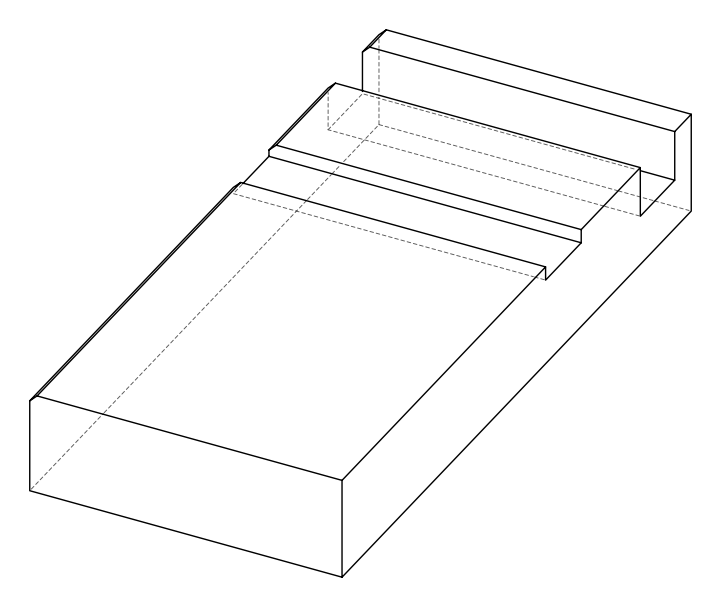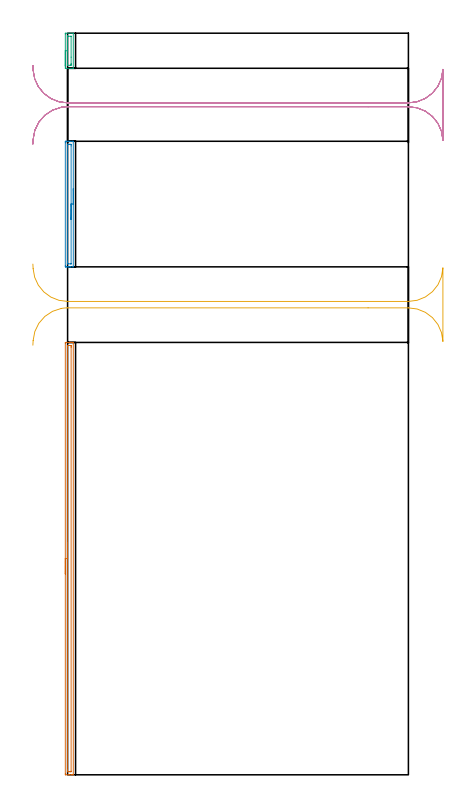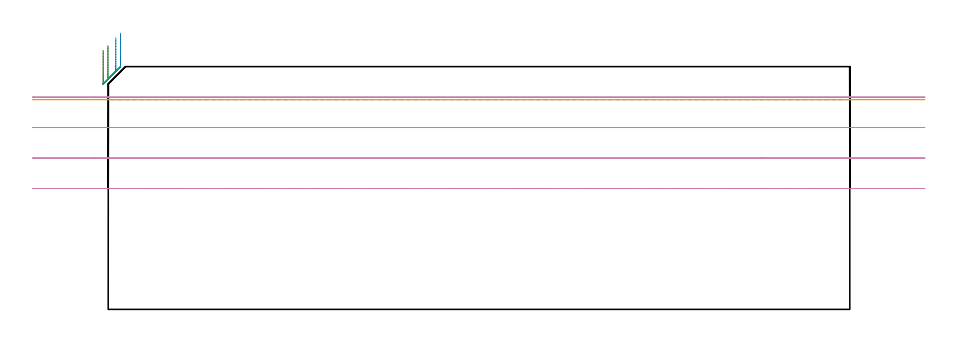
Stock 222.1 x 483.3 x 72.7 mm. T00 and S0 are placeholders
(PLAN: 5 operations, 1 tool changes, 13.7 min)
(1 AREA_MILL | FG_CHAMFER_SURFACE | UGT0205_001 | 4.7 min | 3855 mm3)
(2 AREA_MILL_1 | FG_CHAMFER_SURFACE_1 | UGT0205_001 | 1.5 min | 1200 mm3)
(3 AREA_MILL_2 | FG_CHAMFER_SURFACE_2 | UGT0205_001 | 0.55 min | 355 mm3)
(4 MILL_RECTANGULAR_SLOT | SLOT_RECTANGULAR | UGT0201_009 | Follow Part, ap 11.25, ae 75% | 5.5 min | 385341 mm3)
(5 MILL_RECTANGULAR_SLOT_1 | SLOT_RECTANGULAR_1 | UGT0201_009 | Follow Part, ap 11.25, ae 75% | 1.41 min | 107927 mm3)
(TOOL UGT0205_001 | Chamfer Mill 20 x 3 x 45 deg. | D20 FL50 Z2)
(TOOL UGT0201_009 | End Mill 45 mm | D45 FL63 Z6)
(OP 1 AREA_MILL)
G17 G21 G94 G90
T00 M6
G54
G17 G0 G90 X-1.5 Y130.9 S1061 M3
G43 Z82.7 H0
Z77.5
G94 G1 Y130.938 Z76.628 F250.
Y131.052 Z75.764
Y131.241 Z74.912
Y131.503 Z74.08
Y131.837 Z73.274
Y132.24 Z72.5
Y132.709 Z71.764
Y133.24 Z71.072
Y133.829 Z70.429
Y134.472 Z69.84
Y135.164 Z69.308
Y135.9 Z68.84
Y136.674 Z68.437
Y137.48 Z68.103
Y138.312 Z67.841
Y139.164 Z67.652
Y140.028 Z67.538
Y140.9 Z67.5
X-1.499 Y281.18 Z67.501
X-1.496 Y281.588 Z67.502
X-1.492 Y281.79 Z67.505
X-1.095 Y281.8 Z67.901
X0.661 Z69.655
X1.198 Z70.195
X1.539 Z70.535
X2.077 Z71.073
X2.417 Z71.412
X3.099 Z72.098
X3.386 Z72.385
X3.545 Y281.798 Z72.537
X3.697 Y281.79 Z72.688
X3.7 Y281.627 Z72.7
Y0.173
X3.698 Y0.01 Z72.689
X3.545 Y0.002 Z72.537
X3.386 Y0. Z72.385
X3.099 Z72.098
X2.417 Z71.412
X1.198 Z70.195
X0.661 Z69.655
X-1.095 Y0.001 Z67.901
X-1.321 Y0.004 Z67.675
X-1.492 Y0.01 Z67.505
X-1.496 Y0.212 Z67.501
X-1.499 Y0.62
X-1.5 Y140.9 Z67.5
X-0.086 Z68.914
X-0.085 Y279.393 Z68.915
X-0.081 Y279.772 Z68.919
X-0.079 Y279.787 Z68.921
X-0.05 Y279.792 Z68.95
X0.021 Y279.797 Z69.021
X0.127 Y279.799 Z69.127
X0.261 Y279.8 Z69.261
X1.139 Z70.139
X2.017 Z71.017
X2.21 Y279.798 Z71.21
X2.242 Y279.795 Z71.242
X2.272 Y279.791 Z71.272
X2.279 Y279.751 Z71.279
X2.284 Y279.528 Z71.284
X2.285 Y279.393 Z71.285
X2.286 Y278.633 Z71.286
X2.285 Y2.407 Z71.285
X2.281 Y2.029 Z71.281
X2.279 Y2.013 Z71.279
X2.25 Y2.008 Z71.25
X2.179 Y2.003 Z71.179
X2.073 Y2.001 Z71.073
X1.939 Y2. Z70.939
X1.061 Z70.061
X0.183 Z69.183
X-0.01 Y2.002 Z68.99
X-0.042 Y2.005 Z68.958
X-0.072 Y2.009 Z68.928
X-0.079 Y2.049 Z68.921
X-0.084 Y2.272 Z68.916
X-0.085 Y2.407 Z68.915
X-0.086 Y3.167 Z68.914
Y140.9
Y141.772 Z68.952
Y142.637 Z69.066
Y143.488 Z69.255
Y144.32 Z69.517
Y145.126 Z69.851
Y145.9 Z70.254
Y146.636 Z70.723
Y147.328 Z71.254
Y147.971 Z71.843
Y148.56 Z72.486
Y149.092 Z73.178
Y149.56 Z73.914
Y149.963 Z74.688
Y150.297 Z75.494
Y150.559 Z76.326
Y150.748 Z77.178
Y150.862 Z78.043
Y150.9 Z78.914
G0 Z82.7
M5
M2
(OP 2 AREA_MILL_1)
G17 G21 G94 G90
T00 M6
G54
G17 G0 G90 X3.7 Y381.95 S1061 M3
G43 Z82.7 H0
G94 G1 Y381.912 Z81.828 F250.
Y381.798 Z80.963
Y381.609 Z80.112
Y381.347 Z79.28
Y381.013 Z78.474
Y380.61 Z77.7
Y380.142 Z76.964
Y379.61 Z76.272
Y379.021 Z75.629
Y378.378 Z75.039
Y377.686 Z74.508
Y376.95 Z74.04
Y376.176 Z73.637
Y375.37 Z73.303
Y374.538 Z73.041
Y373.687 Z72.852
Y372.822 Z72.738
Y371.95 Z72.7
Y331.1
X3.694 Y331.01 Z72.692
X3.518 Y331. Z72.516
X1.934 Z70.932
X1.539 Z70.535
X1.342 Z70.339
X0.661 Z69.658
X0.464 Z69.461
X-0.217 Z68.776
X-0.755 Z68.239
X-1.095 Y331.001 Z67.899
X-1.32 Y331.004 Z67.675
X-1.49 Y331.01 Z67.504
X-1.494 Y331.14 Z67.502
X-1.499 Y331.544 Z67.501
X-1.5 Y331.953 Z67.5
Y411.877
X-1.499 Y412.356 Z67.501
X-1.494 Y412.76 Z67.502
X-1.49 Y412.89 Z67.505
X-1.095 Y412.9 Z67.899
X-0.755 Z68.239
X-0.217 Z68.776
X0.464 Z69.461
X0.661 Z69.658
X1.342 Z70.339
X1.539 Z70.535
X1.934 Z70.932
X2.901 Z71.899
X3.295 Z72.294
X3.52 Y412.899 Z72.518
X3.694 Y412.89 Z72.692
X3.7 Y412.8 Z72.7
Y371.95
X2.286 Z71.286
X2.285 Y333.131 Z71.285
X2.284 Y333.037 Z71.284
X2.282 Y333.015 Z71.282
X2.28 Y333.011 Z71.28
X2.262 Y333.008 Z71.262
X2.172 Y333.003 Z71.172
X1.855 Y333. Z70.855
X0.661 Z69.661
X0.097 Y333.002 Z69.097
X-0.025 Y333.009 Z68.975
X-0.079 Y333.013 Z68.921
X-0.083 Y333.184 Z68.917
X-0.084 Y333.32 Z68.916
X-0.086 Y334.075 Z68.914
X-0.085 Y410.769 Z68.915
X-0.084 Y410.863 Z68.916
X-0.082 Y410.885 Z68.918
X-0.08 Y410.889 Z68.92
X-0.061 Y410.893 Z68.939
X0.028 Y410.897 Z69.028
X0.345 Y410.9 Z69.345
X1.539 Z70.539
X2.103 Y410.898 Z71.103
X2.224 Y410.891 Z71.224
X2.279 Y410.887 Z71.279
X2.283 Y410.716 Z71.283
X2.284 Y410.58 Z71.284
X2.286 Y409.825 Z71.286
Y371.95
Y371.078 Z71.324
Y370.214 Z71.438
Y369.362 Z71.626
Y368.53 Z71.889
Y367.724 Z72.223
Y366.95 Z72.625
Y366.214 Z73.094
Y365.522 Z73.625
Y364.879 Z74.215
Y364.29 Z74.858
Y363.759 Z75.55
Y363.29 Z76.286
Y362.887 Z77.059
Y362.553 Z77.865
Y362.291 Z78.697
Y362.102 Z79.549
Y361.988 Z80.414
Y361.95 Z81.286
G0 Z82.7
M5
M2
(OP 3 AREA_MILL_2)
G17 G21 G94 G90
T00 M6
G54
G17 G0 G90 X-1.5 Y461.85 S1061 M3
G43 Z82.7 H0
Z77.5
G94 G1 Y461.888 Z76.628 F250.
Y462.002 Z75.764
Y462.191 Z74.912
Y462.453 Z74.08
Y462.787 Z73.274
Y463.19 Z72.5
Y463.658 Z71.764
Y464.19 Z71.072
Y464.779 Z70.429
Y465.422 Z69.84
Y466.114 Z69.308
Y466.85 Z68.84
Y467.624 Z68.437
Y468.43 Z68.103
Y469.262 Z67.841
Y470.114 Z67.652
Y470.978 Z67.538
Y471.85 Z67.5
Y482.859
X-1.498 Y483.097 Z67.502
X-1.491 Y483.3 Z67.506
X-1.097 Z67.903
X3.7 Z72.7
Y460.401
X-1.323 Y460.4 Z67.675
X-1.492 Y460.41 Z67.505
X-1.499 Y460.519 Z67.499
X-1.5 Y471.85 Z67.5
X-0.086 Z68.914
X-0.085 Y480.965 Z68.915
X-0.083 Y481.097 Z68.917
X-0.079 Y481.275 Z68.921
X0.257 Y481.291 Z69.257
X0.46 Y481.299 Z69.46
X2.215 Y481.3 Z71.215
X2.259 Y481.298 Z71.259
X2.271 Y481.295 Z71.271
X2.279 Y481.29 Z71.279
X2.282 Y481.275 Z71.282
X2.285 Y481.23 Z71.285
X2.286 Y467.7 Z71.286
Y463.483
X2.285 Y462.735 Z71.285
X2.283 Y462.603 Z71.283
X2.279 Y462.425 Z71.279
X1.943 Y462.409 Z70.943
X1.74 Y462.401 Z70.74
X-0.015 Y462.4 Z68.985
X-0.059 Y462.402 Z68.941
X-0.071 Y462.405 Z68.929
X-0.079 Y462.41 Z68.921
X-0.082 Y462.425 Z68.918
X-0.085 Y462.47 Z68.915
X-0.086 Y471.85 Z68.914
Y472.722 Z68.952
Y473.586 Z69.066
Y474.438 Z69.255
Y475.27 Z69.517
Y476.076 Z69.851
Y476.85 Z70.254
Y477.586 Z70.723
Y478.278 Z71.254
Y478.921 Z71.843
Y479.51 Z72.486
Y480.041 Z73.179
Y480.51 Z73.914
Y480.913 Z74.688
Y481.247 Z75.494
Y481.509 Z76.326
Y481.698 Z77.178
Y481.812 Z78.043
Y481.85 Z78.914
G0 Z82.7
M5
M2
(OP 4 MILL_RECTANGULAR_SLOT)
G17 G21 G94 G90
T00 M6
G54
G17 G0 G90 X-22.625 Y411.066 S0 M3
G43 Z82.7 H0
Z63.575
G94 G1 X-22.47 Y414.062 F250.
G2 X-4.157 Y435.013 R22.5 F500.
X0. Y435.4 R22.5 F417.
G1 X195.819
X222.1 F500.
G2 X244.59 Y413.571 R22.5
G1 Y459.729
G2 X222.1 Y437.9 R22.5
G1 X0.
G2 X-22.47 Y459.239 R22.5
G1 X-22.625 Y462.235 F250.
G0 Y411.066 Z54.45
G1 X-22.47 Y414.062
G2 X-4.157 Y435.013 R22.5 F500.
X0. Y435.4 R22.5 F416.
G1 X195.819
X222.1 F500.
G2 X244.59 Y413.571 R22.5
G1 Y459.729
G2 X222.1 Y437.9 R22.5
G1 X0.
G2 X-22.47 Y459.239 R22.5
G1 X-22.625 Y462.235 F250.
G0 Y411.066 Z45.325
G1 X-22.47 Y414.062
G2 X-4.157 Y435.013 R22.5 F500.
X0. Y435.4 R22.5 F389.
G1 X195.819
X222.1 F500.
G2 X244.59 Y413.571 R22.5
G1 Y459.729
G2 X222.1 Y437.9 R22.5
G1 X0.
G2 X-22.47 Y459.239 R22.5
G1 X-22.625 Y462.235 F250.
G0 Y411.066 Z36.2
G1 X-22.47 Y414.062
G2 X-4.157 Y435.013 R22.5 F500.
X0. Y435.4 R22.5 F416.
G1 X195.819
X222.1 F500.
G2 X244.59 Y413.571 R22.5
G1 Y459.729
G2 X222.1 Y437.9 R22.5
G1 X0.
G2 X-22.47 Y459.239 R22.5
G1 X-22.625 Y462.235 F250.
G0 Z82.7
M5
M2
(OP 5 MILL_RECTANGULAR_SLOT_1)
G17 G21 G94 G90
T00 M6
G54
G17 G0 G90 X-22.625 Y279.966 S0 M3
G43 Z82.7 H0
Z62.8
G94 G1 X-22.47 Y282.962 F250.
G2 X-4.157 Y303.913 R22.5 F500.
X0. Y304.3 R22.5 F381.
G1 X195.819
X222.1 F500.
G2 X244.59 Y282.471 R22.5
G1 Y330.329
G2 X222.1 Y308.5 R22.5
G1 X0.
G2 X-22.47 Y329.839 R22.5
G1 X-22.625 Y332.835 F250.
G0 Z82.7
M5
M2
